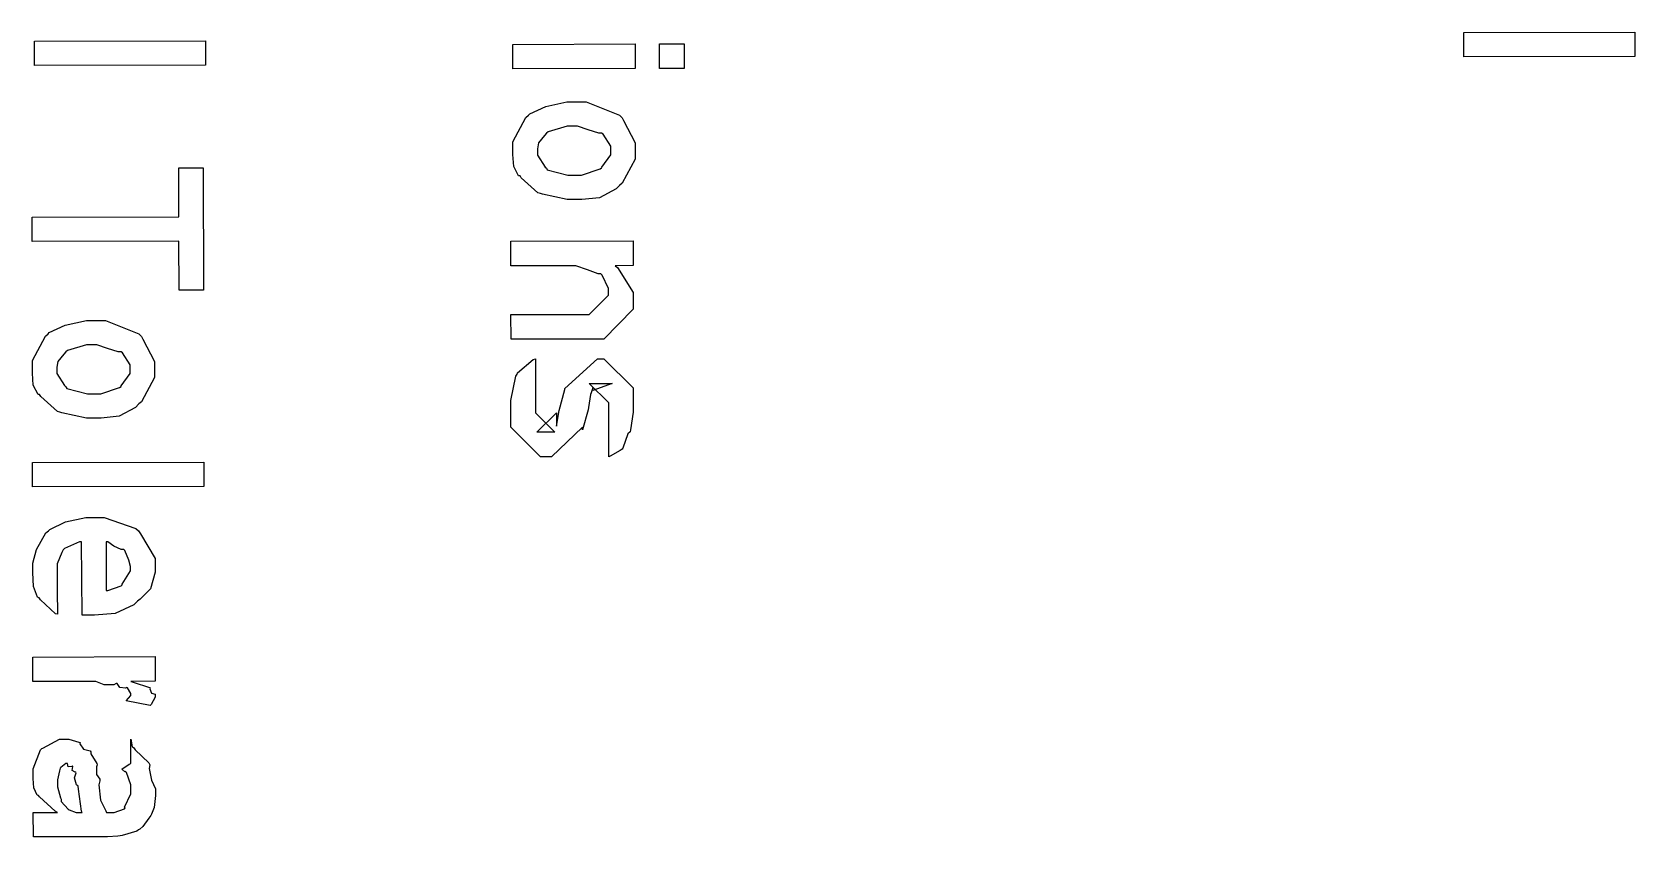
# Model space of a CAD drawing. Extents: x 0.2 to 11.6, y 0.3 to 16.2.
# Drawn here: x 6.456 to 7.366, y 3.301 to 3.758 of the extents above; entities that cross this region are included whole.
import ezdxf

# ---------------------------------------------------------------- set-up
doc = ezdxf.new("R2010")
doc.units = 0
doc.header["$MEASUREMENT"] = 0

msp = doc.modelspace()

# ---------------------------------------------------------------- linework, layer by layer
at = {"color": 0}
for p, q in [((6.45708, 3.75325), (6.55431, 3.75347)), ((6.45708, 3.73936), (6.45708, 3.75325)), ((6.45708, 3.75325), (6.45708, 3.75325)), ((6.55431, 3.75347), (6.55431, 3.73958)), ((6.72879, 3.75147), (6.79824, 3.75168)), ((6.72879, 3.73758), (6.72879, 3.75147)), ((6.72879, 3.75147), (6.72879, 3.75147)), ((6.79824, 3.75168), (6.79824, 3.73779)), ((6.81212, 3.75168), (6.82601, 3.75168)), ((6.81212, 3.73779), (6.81212, 3.75168)), ((6.81212, 3.75168), (6.81212, 3.75168)), ((6.82601, 3.75168), (6.82601, 3.73779)), ((7.26878, 3.75825), (7.366, 3.75846)), ((7.26878, 3.74436), (7.26878, 3.75825)), ((7.26878, 3.75825), (7.26878, 3.75825)), ((7.366, 3.75846), (7.366, 3.74457)), ((7.366, 3.74457), (7.26878, 3.74436)), ((6.55431, 3.73958), (6.45708, 3.73936)), ((6.79824, 3.73779), (6.72879, 3.73758)), ((6.82601, 3.73779), (6.81212, 3.73779)), ((6.73844, 3.71203), (6.7475, 3.71619)), ((6.7475, 3.71619), (6.75954, 3.71886)), ((6.75954, 3.71886), (6.76357, 3.71886)), ((6.76357, 3.71886), (6.7704, 3.71886)), ((6.76357, 3.71886), (6.76357, 3.71886)), ((6.7704, 3.71886), (6.78939, 3.71126)), ((6.72885, 3.69613), (6.73622, 3.70996)), ((6.73622, 3.70996), (6.73774, 3.71126)), ((6.73774, 3.71126), (6.73844, 3.71203)), ((6.75965, 3.70497), (6.74881, 3.70171)), ((6.76357, 3.70497), (6.75965, 3.70497)), ((6.76551, 3.70497), (6.76357, 3.70497)), ((6.76357, 3.70497), (6.76357, 3.70497)), ((6.77154, 3.70281), (6.76551, 3.70497)), ((6.78939, 3.71126), (6.7909, 3.70975)), ((6.7909, 3.70975), (6.79156, 3.70811)), ((6.79156, 3.70811), (6.79829, 3.69553)), ((6.72885, 3.69108), (6.72885, 3.69613)), ((6.74675, 3.69971), (6.74338, 3.69542)), ((6.74794, 3.70107), (6.74675, 3.69971)), ((6.74881, 3.70171), (6.74794, 3.70107)), ((6.77756, 3.7009), (6.77154, 3.70281)), ((6.77919, 3.70107), (6.77756, 3.7009)), ((6.78006, 3.70042), (6.77919, 3.70107)), ((6.7844, 3.69358), (6.78006, 3.70042)), ((6.79829, 3.69553), (6.79829, 3.69129)), ((6.72885, 3.68881), (6.72885, 3.69108)), ((6.72933, 3.68197), (6.72885, 3.68881)), ((6.74338, 3.69542), (6.74274, 3.69217)), ((6.74274, 3.69217), (6.74274, 3.69108)), ((6.74274, 3.69108), (6.74274, 3.68858)), ((6.74274, 3.68858), (6.74707, 3.68175)), ((6.77929, 3.68164), (6.7844, 3.68875)), ((6.7844, 3.69108), (6.7844, 3.69358)), ((6.7844, 3.68875), (6.7844, 3.69108)), ((6.79829, 3.69129), (6.79829, 3.68631)), ((6.53911, 3.65349), (6.53911, 3.68126)), ((6.53911, 3.68126), (6.553, 3.68126)), ((6.553, 3.68126), (6.55322, 3.61182)), ((6.7321, 3.67676), (6.72933, 3.68197)), ((6.74707, 3.68175), (6.74794, 3.6811)), ((6.74794, 3.6811), (6.74837, 3.68012)), ((6.74837, 3.68012), (6.7601, 3.67719)), ((6.76779, 3.67719), (6.77832, 3.68067)), ((6.77832, 3.68067), (6.77919, 3.68132)), ((6.77919, 3.68132), (6.77929, 3.68164)), ((6.79829, 3.68631), (6.79085, 3.67264)), ((6.73296, 3.67676), (6.7321, 3.67676)), ((6.73361, 3.67567), (6.73296, 3.67676)), ((6.74306, 3.6671), (6.73361, 3.67567)), ((6.7601, 3.67719), (6.764, 3.67719)), ((6.764, 3.67719), (6.76779, 3.67719)), ((6.78749, 3.66932), (6.7781, 3.66433)), ((6.78939, 3.67133), (6.78749, 3.66932)), ((6.79085, 3.67264), (6.78939, 3.67133)), ((6.74447, 3.66678), (6.74306, 3.6671)), ((6.74565, 3.66624), (6.74447, 3.66678)), ((6.7596, 3.66331), (6.74565, 3.66624)), ((6.76465, 3.66331), (6.7596, 3.66331)), ((6.76801, 3.66331), (6.76465, 3.66331)), ((6.7781, 3.66433), (6.76801, 3.66331)), ((6.45578, 3.65326), (6.53911, 3.65349)), ((6.45578, 3.63938), (6.45578, 3.65326)), ((6.45578, 3.65326), (6.45578, 3.65326)), ((6.53911, 3.6396), (6.45578, 3.63938)), ((6.53933, 3.61182), (6.53911, 3.6396)), ((6.7276, 3.63954), (6.79704, 3.63976)), ((6.7276, 3.62565), (6.7276, 3.63954)), ((6.7276, 3.63954), (6.7276, 3.63954)), ((6.79704, 3.63976), (6.79704, 3.62587)), ((6.76232, 3.62565), (6.7276, 3.62565)), ((6.76454, 3.62565), (6.76232, 3.62565)), ((6.77126, 3.62337), (6.76454, 3.62565)), ((6.77729, 3.6211), (6.77126, 3.62337)), ((6.79704, 3.62587), (6.78683, 3.62565)), ((6.78683, 3.62565), (6.78819, 3.62457)), ((6.78819, 3.62457), (6.79704, 3.6104)), ((6.77881, 3.6211), (6.77729, 3.6211)), ((6.77951, 3.62033), (6.77881, 3.6211)), ((6.78315, 3.61279), (6.77951, 3.62033)), ((6.55322, 3.61182), (6.53933, 3.61182)), ((6.77208, 3.59787), (6.78315, 3.60894)), ((6.78315, 3.61003), (6.78315, 3.61279)), ((6.78315, 3.60894), (6.78315, 3.61003)), ((6.79704, 3.6104), (6.79704, 3.60568)), ((6.79704, 3.60568), (6.79704, 3.60092)), ((6.72781, 3.58399), (6.7276, 3.59787)), ((6.7276, 3.59787), (6.76622, 3.59787)), ((6.76622, 3.59787), (6.77208, 3.59787)), ((6.79704, 3.60092), (6.78054, 3.58399)), ((6.46332, 3.58572), (6.46485, 3.58703)), ((6.46485, 3.58703), (6.46556, 3.58778)), ((6.46556, 3.58778), (6.47461, 3.59196)), ((6.47461, 3.59196), (6.48665, 3.59462)), ((6.48665, 3.59462), (6.49067, 3.59462)), ((6.49067, 3.59462), (6.4975, 3.59462)), ((6.49067, 3.59462), (6.49067, 3.59462)), ((6.4975, 3.59462), (6.5165, 3.58703)), ((6.5165, 3.58703), (6.51801, 3.5855)), ((6.45594, 3.57189), (6.46332, 3.58572)), ((6.47592, 3.57747), (6.47504, 3.57682)), ((6.48676, 3.58074), (6.47592, 3.57747)), ((6.49067, 3.58074), (6.48676, 3.58074)), ((6.49262, 3.58074), (6.49067, 3.58074)), ((6.49067, 3.58074), (6.49067, 3.58074)), ((6.49864, 3.57856), (6.49262, 3.58074)), ((6.50467, 3.57667), (6.49864, 3.57856)), ((6.51801, 3.5855), (6.51867, 3.58388)), ((6.51867, 3.58388), (6.52539, 3.57129)), ((6.76947, 3.58399), (6.72781, 3.58399)), ((6.78054, 3.58399), (6.76947, 3.58399)), ((6.45594, 3.56685), (6.45594, 3.57189)), ((6.47049, 3.57118), (6.46983, 3.56793)), ((6.47385, 3.57547), (6.47049, 3.57118)), ((6.47504, 3.57682), (6.47385, 3.57547)), ((6.50629, 3.57682), (6.50467, 3.57667)), ((6.50717, 3.57617), (6.50629, 3.57682)), ((6.5115, 3.56933), (6.50717, 3.57617)), ((6.5115, 3.56685), (6.5115, 3.56933)), ((6.52539, 3.57129), (6.52539, 3.56706)), ((6.73144, 3.56472), (6.7404, 3.57238)), ((6.7404, 3.57238), (6.7416, 3.57269)), ((6.7416, 3.57269), (6.7416, 3.55881)), ((6.7416, 3.57269), (6.7416, 3.57269)), ((6.75831, 3.55599), (6.77696, 3.57269)), ((6.77696, 3.57269), (6.78043, 3.57269)), ((6.78043, 3.57269), (6.79714, 3.55621)), ((6.45594, 3.56456), (6.45594, 3.56685)), ((6.45643, 3.55772), (6.45594, 3.56456)), ((6.46983, 3.56793), (6.46983, 3.56685)), ((6.46983, 3.56685), (6.46983, 3.56435)), ((6.46983, 3.56435), (6.47418, 3.55751)), ((6.5064, 3.5574), (6.5115, 3.56451)), ((6.5115, 3.56451), (6.5115, 3.56685)), ((6.52539, 3.56207), (6.51796, 3.54839)), ((6.52539, 3.56706), (6.52539, 3.56207)), ((6.72771, 3.54904), (6.73058, 3.56288)), ((6.73058, 3.56288), (6.73117, 3.56401)), ((6.73117, 3.56401), (6.73144, 3.56472)), ((6.45919, 3.55251), (6.45643, 3.55772)), ((6.46007, 3.55251), (6.45919, 3.55251)), ((6.46072, 3.55143), (6.46007, 3.55251)), ((6.47017, 3.54286), (6.46072, 3.55143)), ((6.47418, 3.55751), (6.47504, 3.55686)), ((6.47504, 3.55686), (6.47547, 3.55588)), ((6.47547, 3.55588), (6.48719, 3.55296)), ((6.48719, 3.55296), (6.4911, 3.55296)), ((6.4911, 3.55296), (6.4949, 3.55296)), ((6.4949, 3.55296), (6.50543, 3.55643)), ((6.50543, 3.55643), (6.50629, 3.55707)), ((6.50629, 3.55707), (6.5064, 3.5574)), ((6.7416, 3.55881), (6.74158, 3.55772)), ((6.74158, 3.55772), (6.74158, 3.55529)), ((6.74158, 3.55529), (6.7416, 3.55447)), ((6.7416, 3.55447), (6.74158, 3.55186)), ((6.74158, 3.55186), (6.7416, 3.54601)), ((6.75504, 3.5434), (6.75831, 3.55533)), ((6.75831, 3.55533), (6.75831, 3.55599)), ((6.77289, 3.5524), (6.77175, 3.54514)), ((6.78325, 3.54775), (6.77219, 3.55881)), ((6.77219, 3.55881), (6.77783, 3.55881)), ((6.77328, 3.55339), (6.77289, 3.5524)), ((6.77414, 3.55621), (6.77328, 3.55339)), ((6.78521, 3.55881), (6.77414, 3.55469)), ((6.77414, 3.55469), (6.77414, 3.55621)), ((6.77783, 3.55881), (6.78521, 3.55881)), ((6.79714, 3.55621), (6.79714, 3.54622)), ((6.47157, 3.54254), (6.47017, 3.54286)), ((6.47276, 3.54199), (6.47157, 3.54254)), ((6.48671, 3.53907), (6.47276, 3.54199)), ((6.5146, 3.54508), (6.50521, 3.5401)), ((6.5165, 3.5471), (6.5146, 3.54508)), ((6.51796, 3.54839), (6.5165, 3.5471)), ((6.72771, 3.54406), (6.72771, 3.54904)), ((6.72771, 3.53386), (6.72771, 3.54406)), ((6.7416, 3.54601), (6.7416, 3.54406)), ((6.7416, 3.54406), (6.7416, 3.5421)), ((6.7416, 3.5421), (6.75265, 3.53103)), ((6.74246, 3.53103), (6.75353, 3.5421)), ((6.75353, 3.5345), (6.75504, 3.5434)), ((6.75353, 3.5421), (6.75353, 3.5345)), ((6.77154, 3.54383), (6.76828, 3.53233)), ((6.77175, 3.54514), (6.77154, 3.54383)), ((6.78326, 3.54492), (6.78325, 3.54775)), ((6.78325, 3.54314), (6.78326, 3.54492)), ((6.78326, 3.5376), (6.78325, 3.54314)), ((6.79715, 3.54249), (6.79568, 3.53233)), ((6.79714, 3.54622), (6.79715, 3.54249)), ((6.49175, 3.53907), (6.48671, 3.53907)), ((6.49511, 3.53907), (6.49175, 3.53907)), ((6.50521, 3.5401), (6.49511, 3.53907)), ((6.74442, 3.51714), (6.72771, 3.53386)), ((6.76828, 3.53386), (6.75071, 3.51714)), ((6.76828, 3.53233), (6.76828, 3.53386)), ((6.78326, 3.53515), (6.78326, 3.5376)), ((6.78326, 3.5344), (6.78326, 3.53515)), ((6.78326, 3.53207), (6.78326, 3.5344)), ((6.78326, 3.53103), (6.78326, 3.53207)), ((6.79568, 3.53233), (6.79542, 3.53125)), ((6.74854, 3.53103), (6.74246, 3.53103)), ((6.75265, 3.53103), (6.74854, 3.53103)), ((6.78326, 3.51714), (6.78326, 3.53103)), ((6.79411, 3.53017), (6.79135, 3.52203)), ((6.79542, 3.53125), (6.79411, 3.53017)), ((6.45611, 3.51383), (6.55333, 3.51406)), ((6.45611, 3.49994), (6.45611, 3.51383)), ((6.45611, 3.51383), (6.45611, 3.51383)), ((6.55333, 3.51406), (6.55333, 3.50017)), ((6.74983, 3.51714), (6.74442, 3.51714)), ((6.75071, 3.51714), (6.74983, 3.51714)), ((6.78401, 3.51736), (6.78326, 3.51714)), ((6.78971, 3.52061), (6.78401, 3.51736)), ((6.79085, 3.52149), (6.78971, 3.52061)), ((6.79135, 3.52203), (6.79085, 3.52149)), ((6.55333, 3.50017), (6.45611, 3.49994)), ((6.46582, 3.47586), (6.47478, 3.48004)), ((6.47478, 3.48004), (6.48633, 3.48269)), ((6.48633, 3.48269), (6.49024, 3.48269)), ((6.49024, 3.48269), (6.49675, 3.48269)), ((6.49675, 3.48269), (6.51475, 3.4764)), ((6.45833, 3.46436), (6.46354, 3.47379)), ((6.46354, 3.47379), (6.46506, 3.4751)), ((6.46506, 3.4751), (6.46582, 3.47586)), ((6.48281, 3.46875), (6.47412, 3.46496)), ((6.48394, 3.46881), (6.48281, 3.46875)), ((6.48415, 3.42714), (6.48394, 3.46881)), ((6.49783, 3.46881), (6.49783, 3.44103)), ((6.49886, 3.46875), (6.49783, 3.46881)), ((6.49783, 3.46881), (6.49783, 3.46881)), ((6.50217, 3.46636), (6.49886, 3.46875)), ((6.51475, 3.4764), (6.51628, 3.4751)), ((6.51628, 3.4751), (6.51742, 3.47331)), ((6.51742, 3.47331), (6.52561, 3.45936)), ((6.45617, 3.45665), (6.45833, 3.46436)), ((6.47265, 3.46278), (6.47006, 3.45628)), ((6.47353, 3.46425), (6.47265, 3.46278)), ((6.47412, 3.46496), (6.47353, 3.46425)), ((6.50646, 3.46436), (6.50217, 3.46636)), ((6.50781, 3.46446), (6.50646, 3.46436)), ((6.50846, 3.46382), (6.50781, 3.46446)), ((6.51074, 3.45839), (6.50846, 3.46382)), ((6.52561, 3.45936), (6.52561, 3.45469)), ((6.45617, 3.45404), (6.45617, 3.45665)), ((6.45617, 3.45139), (6.45617, 3.45404)), ((6.4566, 3.44336), (6.45617, 3.45139)), ((6.47006, 3.45628), (6.47006, 3.45404)), ((6.47006, 3.45404), (6.47006, 3.4521)), ((6.47006, 3.4521), (6.47006, 3.44769)), ((6.50694, 3.44467), (6.51172, 3.45221)), ((6.51172, 3.45469), (6.51074, 3.45839)), ((6.51172, 3.45221), (6.51172, 3.45469)), ((6.51172, 3.45469), (6.51172, 3.45469)), ((6.52561, 3.45156), (6.52306, 3.44211)), ((6.52561, 3.45469), (6.52561, 3.45156)), ((6.45893, 3.43724), (6.4566, 3.44336)), ((6.47006, 3.44769), (6.47006, 3.44624)), ((6.47006, 3.44624), (6.47006, 3.44493)), ((6.47006, 3.44493), (6.47006, 3.442)), ((6.47006, 3.442), (6.47006, 3.44103)), ((6.47006, 3.44103), (6.47026, 3.42757)), ((6.47006, 3.44103), (6.47006, 3.44103)), ((6.49783, 3.44103), (6.49881, 3.44114)), ((6.49881, 3.44114), (6.5064, 3.44385)), ((6.5064, 3.44385), (6.50694, 3.44428)), ((6.50694, 3.44428), (6.50694, 3.44467)), ((6.52306, 3.44211), (6.51725, 3.43625)), ((6.45985, 3.4369), (6.45893, 3.43724)), ((6.4605, 3.43576), (6.45985, 3.4369)), ((6.46913, 3.42794), (6.4605, 3.43576)), ((6.51361, 3.433), (6.50304, 3.42811)), ((6.51563, 3.43496), (6.51361, 3.433)), ((6.51725, 3.43625), (6.51563, 3.43496)), ((6.47026, 3.42757), (6.46913, 3.42794)), ((6.48475, 3.42714), (6.48415, 3.42714)), ((6.4866, 3.42714), (6.48475, 3.42714)), ((6.48742, 3.42714), (6.4866, 3.42714)), ((6.49132, 3.42714), (6.48742, 3.42714)), ((6.50304, 3.42811), (6.49132, 3.42714)), ((6.45628, 3.40332), (6.52572, 3.40354)), ((6.45628, 3.38943), (6.45628, 3.40332)), ((6.45628, 3.40332), (6.45628, 3.40332)), ((6.52572, 3.40354), (6.52572, 3.38965)), ((6.49056, 3.38943), (6.45628, 3.38943)), ((6.49208, 3.38943), (6.49056, 3.38943)), ((6.49664, 3.38758), (6.49208, 3.38943)), ((6.50222, 3.38753), (6.49664, 3.38758)), ((6.50358, 3.38835), (6.50222, 3.38753)), ((6.50413, 3.38824), (6.50358, 3.38835)), ((6.50553, 3.38607), (6.50413, 3.38824)), ((6.50879, 3.38558), (6.50553, 3.38607)), ((6.52572, 3.38965), (6.51183, 3.38943)), ((6.51183, 3.38943), (6.51324, 3.38911)), ((6.51324, 3.38911), (6.52246, 3.38607)), ((6.52246, 3.38607), (6.52289, 3.38574)), ((6.50965, 3.38596), (6.50879, 3.38558)), ((6.50922, 3.37836), (6.51183, 3.38146)), ((6.52289, 3.37576), (6.50922, 3.37836)), ((6.50922, 3.37836), (6.50922, 3.37836)), ((6.50999, 3.38574), (6.50965, 3.38596)), ((6.51183, 3.38249), (6.50999, 3.38574)), ((6.51183, 3.38146), (6.51183, 3.38249)), ((6.51183, 3.38249), (6.51183, 3.38249)), ((6.52289, 3.38574), (6.52263, 3.38519)), ((6.52263, 3.38519), (6.5236, 3.38271)), ((6.52572, 3.38049), (6.52333, 3.37631)), ((6.5236, 3.38271), (6.52572, 3.38222)), ((6.52572, 3.38222), (6.52572, 3.38206)), ((6.52572, 3.38206), (6.52572, 3.38049)), ((6.52333, 3.37631), (6.52289, 3.37576)), ((6.45638, 3.33985), (6.4605, 3.35053)), ((6.4605, 3.35053), (6.46137, 3.3514)), ((6.46137, 3.3514), (6.46181, 3.35157)), ((6.46181, 3.35157), (6.4714, 3.35661)), ((6.4714, 3.35661), (6.47461, 3.35661)), ((6.47461, 3.35661), (6.47672, 3.35661)), ((6.47672, 3.35661), (6.48242, 3.35499)), ((6.48242, 3.35499), (6.48307, 3.35465)), ((6.48307, 3.35465), (6.48286, 3.35394)), ((6.48286, 3.35394), (6.48492, 3.35092)), ((6.48492, 3.35092), (6.48876, 3.34999)), ((6.48876, 3.34999), (6.48915, 3.34944)), ((6.51193, 3.35661), (6.51188, 3.35661)), ((6.51188, 3.35661), (6.51264, 3.35232)), ((6.51193, 3.34272), (6.51193, 3.35661)), ((6.51264, 3.35232), (6.51346, 3.35183)), ((6.51346, 3.35183), (6.51432, 3.35053)), ((6.51432, 3.35053), (6.52203, 3.34315)), ((6.47206, 3.34056), (6.47179, 3.34011)), ((6.47488, 3.34272), (6.47206, 3.34056)), ((6.47592, 3.34272), (6.47488, 3.34272)), ((6.47597, 3.34272), (6.47592, 3.34272)), ((6.47629, 3.34088), (6.47597, 3.34272)), ((6.47829, 3.3411), (6.47629, 3.34088)), ((6.47874, 3.34142), (6.47829, 3.3411)), ((6.47857, 3.33882), (6.47894, 3.34119)), ((6.47894, 3.34119), (6.47874, 3.34142)), ((6.48915, 3.34944), (6.4891, 3.34836)), ((6.4891, 3.34836), (6.49262, 3.34278)), ((6.49283, 3.34207), (6.49235, 3.34088)), ((6.49235, 3.34088), (6.4924, 3.33664)), ((6.49262, 3.34278), (6.49283, 3.34207)), ((6.50672, 3.33968), (6.5109, 3.3425)), ((6.5109, 3.3425), (6.51193, 3.34272)), ((6.52203, 3.34315), (6.52257, 3.34207)), ((6.52257, 3.34207), (6.52225, 3.34001)), ((6.45638, 3.33599), (6.45638, 3.33985)), ((6.45638, 3.33425), (6.45638, 3.33599)), ((6.45676, 3.32894), (6.45638, 3.33425)), ((6.4714, 3.33871), (6.47026, 3.33361)), ((6.47026, 3.33361), (6.47026, 3.33188)), ((6.47026, 3.33188), (6.47026, 3.32954)), ((6.47179, 3.34011), (6.4714, 3.33871)), ((6.48031, 3.33783), (6.47857, 3.33882)), ((6.47987, 3.33464), (6.48079, 3.33757)), ((6.48107, 3.33062), (6.47987, 3.33464)), ((6.48068, 3.33794), (6.48031, 3.33783)), ((6.48079, 3.33757), (6.48068, 3.33794)), ((6.4924, 3.33664), (6.49419, 3.33393)), ((6.49436, 3.33296), (6.49376, 3.33062)), ((6.49419, 3.33393), (6.49436, 3.33296)), ((6.5084, 3.33811), (6.50672, 3.33968)), ((6.5089, 3.33817), (6.5084, 3.33811)), ((6.50939, 3.33763), (6.5089, 3.33817)), ((6.51193, 3.33068), (6.50939, 3.33763)), ((6.52225, 3.34001), (6.52365, 3.33339)), ((6.52365, 3.33339), (6.52582, 3.3285)), ((6.45865, 3.32476), (6.45676, 3.32894)), ((6.45942, 3.32471), (6.45865, 3.32476)), ((6.45996, 3.32383), (6.45942, 3.32471)), ((6.46897, 3.31571), (6.45996, 3.32383)), ((6.47026, 3.32954), (6.4719, 3.32324)), ((6.4719, 3.32324), (6.47222, 3.32254)), ((6.47222, 3.32254), (6.47239, 3.32124)), ((6.48199, 3.32992), (6.48107, 3.33062)), ((6.4821, 3.32829), (6.48199, 3.32992)), ((6.48394, 3.31581), (6.4821, 3.32829)), ((6.49376, 3.33062), (6.49474, 3.32189)), ((6.50831, 3.31799), (6.51193, 3.32563)), ((6.51193, 3.32818), (6.51193, 3.33068)), ((6.51193, 3.32563), (6.51193, 3.32818)), ((6.52582, 3.3246), (6.52517, 3.31776)), ((6.52582, 3.3285), (6.52582, 3.32688)), ((6.52582, 3.32688), (6.52582, 3.3246)), ((6.4566, 3.30106), (6.45638, 3.31494)), ((6.45638, 3.31494), (6.45985, 3.31494)), ((6.45985, 3.31494), (6.46767, 3.31494)), ((6.46767, 3.31494), (6.47026, 3.31494)), ((6.47026, 3.31494), (6.46897, 3.31571)), ((6.47026, 3.31494), (6.47026, 3.31494)), ((6.47239, 3.32124), (6.47635, 3.31679)), ((6.47635, 3.31679), (6.47678, 3.31646)), ((6.47678, 3.31646), (6.47678, 3.31646)), ((6.47678, 3.31646), (6.48085, 3.31494)), ((6.48085, 3.31494), (6.48221, 3.31494)), ((6.48221, 3.31494), (6.48415, 3.31494)), ((6.48415, 3.31494), (6.48394, 3.31581)), ((6.48415, 3.31494), (6.48415, 3.31494)), ((6.49474, 3.32189), (6.49767, 3.31592)), ((6.49767, 3.31592), (6.49804, 3.31494)), ((6.49804, 3.31494), (6.49864, 3.31494)), ((6.49864, 3.31494), (6.49994, 3.31494)), ((6.49994, 3.31494), (6.50043, 3.31494)), ((6.50043, 3.31494), (6.5025, 3.31494)), ((6.5025, 3.31494), (6.50825, 3.31711)), ((6.50825, 3.31711), (6.50868, 3.31754)), ((6.50868, 3.31754), (6.50831, 3.31799)), ((6.52322, 3.31321), (6.52208, 3.31168)), ((6.52365, 3.31407), (6.52322, 3.31321)), ((6.52517, 3.31776), (6.52365, 3.31407)), ((6.51519, 3.30442), (6.50689, 3.30186)), ((6.51628, 3.30518), (6.51519, 3.30442)), ((6.51693, 3.30556), (6.51628, 3.30518)), ((6.51872, 3.30701), (6.51693, 3.30556)), ((6.52208, 3.31168), (6.51872, 3.30701)), ((6.45871, 3.30106), (6.4566, 3.30106)), ((6.46506, 3.30106), (6.45871, 3.30106)), ((6.46788, 3.30106), (6.46506, 3.30106)), ((6.47114, 3.30106), (6.46788, 3.30106)), ((6.48107, 3.30106), (6.47114, 3.30106)), ((6.48546, 3.30106), (6.48107, 3.30106)), ((6.49653, 3.30106), (6.48546, 3.30106)), ((6.49853, 3.30106), (6.49653, 3.30106)), ((6.50456, 3.30154), (6.49853, 3.30106)), ((6.50586, 3.30171), (6.50456, 3.30154)), ((6.50689, 3.30186), (6.50586, 3.30171))]:
    msp.add_line(p, q, dxfattribs=at)

doc.saveas('drawing.dxf')
